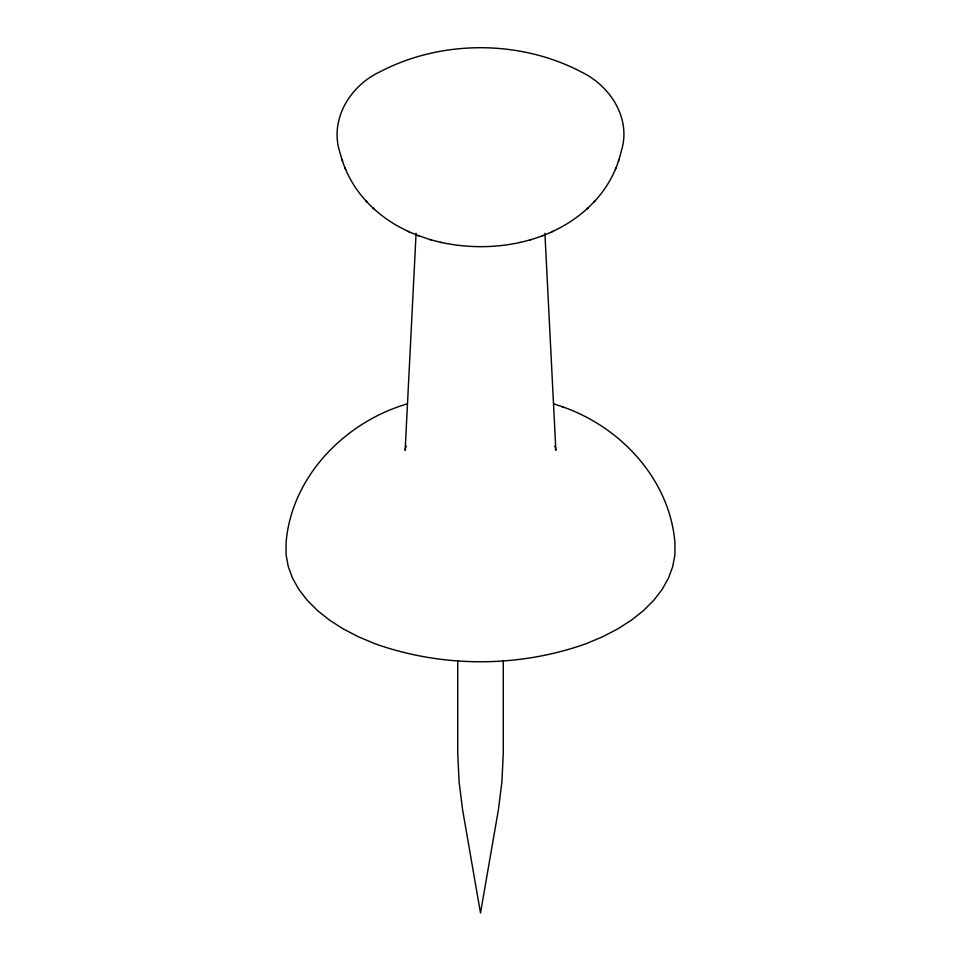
<?xml version="1.0" encoding="UTF-8"?>
<svg xmlns="http://www.w3.org/2000/svg" width="961" height="961" viewBox="0 0 961 961"><rect width="100%" height="100%" fill="white"/><g stroke="black" fill="none" stroke-linecap="round" stroke-linejoin="round"><path stroke-width="1.44" d="M416.089 233.295L405.146 450.373L405.974 445.844L405.818 446.553M593.778 202.206C607.148 188.14 616.902 170.481 621.154 151.514C631.677 119.284 610.872 86.346 581.729 72.159L581.705 72.147C519.901 39.581 441.099 39.581 379.295 72.147L379.271 72.159C349.143 86.562 328.974 120.81 340.254 153.52C344.867 171.695 354.261 188.644 367.222 202.206M615.316 169.556L616.001 167.682M618.355 161.304L619.052 159.394M440.558 242.316C491.299 253.416 549.452 243.782 588.348 207.624M587.123 208.861L595.075 200.897M551.866 231.817L553.068 231.313M542.268 235.841L543.301 235.409M407.284 403.86C345.059 422.035 291.471 476.392 286.066 542.749L286.078 554.629L288.252 566.546L292.528 578.15L298.871 589.429L307.268 600.337L317.514 610.571L329.539 620.133L343.149 628.854L358.321 636.747L374.814 643.666C442.42 667.787 518.58 667.787 586.186 643.666L602.679 636.747L617.851 628.854L631.461 620.133L643.486 610.571L653.732 600.337L662.129 589.429L668.472 578.15L672.748 566.546L674.922 554.629L674.934 542.749C669.757 479.431 620.554 426.588 561.837 406.563M530.196 239.806L531.097 239.577M519.721 242.496L520.442 242.316M417.699 235.409L430.804 239.806M429.903 239.577L441.279 242.496M553.716 403.86L563.362 407.08M365.925 200.897C377.961 214.075 392.893 224.49 409.134 231.817M407.932 231.313L418.732 235.841M372.652 207.624L373.877 208.861M341.948 159.394L342.645 161.304M344.999 167.682L345.684 169.556M555.182 446.553L555.026 445.844L555.854 450.373L544.911 233.295M503.276 660.531L503.264 753.436L501.918 781.689L498.411 809.763L480.5 912.95L462.589 809.763L459.082 781.689L457.736 753.436L457.724 660.531"/></g></svg>
